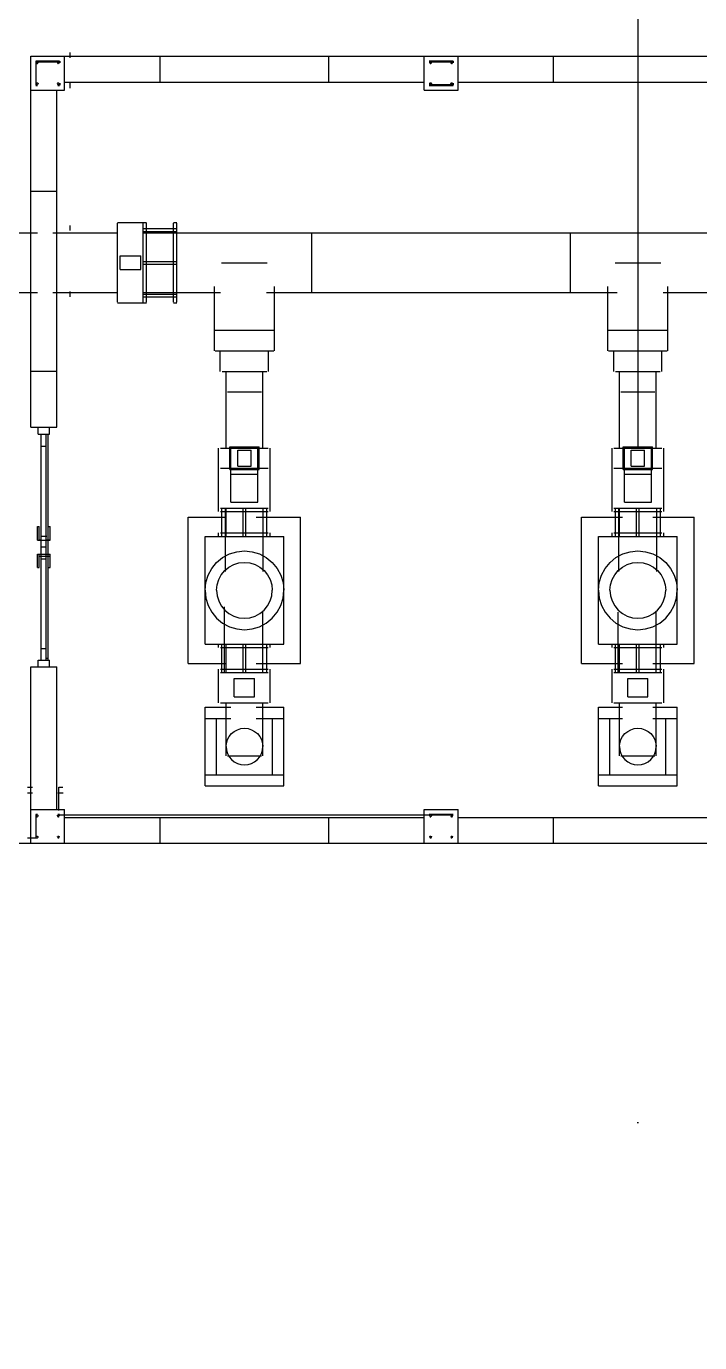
# Model space of a CAD drawing. Extents: x 10000 to 886466, y 10000 to 584000.
# Drawn here: x 496119 to 502109, y 142633 to 154341 of the extents above; entities that cross this region are included whole.
import ezdxf

# ---------------------------------------------------------------- set-up
doc = ezdxf.new("R2010")
doc.units = 0
doc.linetypes.add('DASHDOT', pattern=[30000, 18000, -6000, 0, -6000])
for name, color, linetype in [('A-CUT', 1, 'CONTINUOUS'), ('A-SECT', 1, 'DASHDOT'), ('A-VIS', 7, 'CONTINUOUS')]:
    doc.layers.add(name, color=color, linetype=linetype)

msp = doc.modelspace()

# ---------------------------------------------------------------- linework, layer by layer
at = {"layer": 'A-CUT'}
for p, q in [((496159.25, 150775), (496159.25, 154075)), ((496159.25, 154075), (505529.25, 154075)), ((496207.25, 154019), (496207.404, 154017.439)), ((496207.404, 154020.561), (496207.859, 154022.061)), ((496207.404, 154017.439), (496207.859, 154015.939)), ((496207.859, 154022.061), (496208.598, 154023.445)), ((496207.859, 154015.939), (496208.598, 154014.555)), ((496208.598, 154023.445), (496209.593, 154024.657)), ((496208.598, 154014.555), (496209.593, 154013.343)), ((496209.593, 154024.657), (496210.805, 154025.652)), ((496209.593, 154013.343), (496210.805, 154012.348)), ((496210.805, 154025.652), (496212.189, 154026.391)), ((496210.805, 154012.348), (496212.189, 154011.609)), ((496212.189, 154026.391), (496213.689, 154026.846)), ((496212.189, 154011.609), (496213.689, 154011.154)), ((496213.689, 154026.846), (496215.25, 154027)), ((496213.689, 154011.154), (496215.25, 154011)), ((496215.25, 154027), (496216.811, 154026.846)), ((496215.25, 154011), (496216.811, 154011.154)), ((496216.811, 154026.846), (496218.311, 154026.391)), ((496218.311, 154011.609), (496219.695, 154012.348)), ((496219.695, 154012.348), (496220.907, 154013.343)), ((496220.907, 154024.657), (496221.902, 154023.445)), ((496220.907, 154013.343), (496221.902, 154014.555)), ((496221.902, 154023.445), (496222.641, 154022.061)), ((496221.902, 154014.555), (496222.641, 154015.939)), ((496222.641, 154022.061), (496223.096, 154020.561)), ((496222.641, 154015.939), (496223.096, 154017.439)), ((496223.096, 154020.561), (496223.25, 154019)), ((496223.096, 154017.439), (496223.25, 154019)), ((496395.25, 154019), (496395.404, 154020.561)), ((496395.25, 154019), (496395.404, 154017.439)), ((496395.404, 154020.561), (496395.859, 154022.061)), ((496395.404, 154017.439), (496395.859, 154015.939)), ((496395.859, 154022.061), (496396.598, 154023.445)), ((496395.859, 154015.939), (496396.598, 154014.555)), ((496396.598, 154023.445), (496397.593, 154024.657)), ((496397.593, 154024.657), (496398.805, 154025.652)), ((496397.593, 154013.343), (496398.805, 154012.348)), ((496398.805, 154012.348), (496400.189, 154011.609)), ((496400.189, 154026.391), (496401.689, 154026.846)), ((496400.189, 154011.609), (496401.689, 154011.154)), ((496401.689, 154026.846), (496403.25, 154027)), ((496403.25, 154027), (496404.811, 154026.846)), ((496404.811, 154026.846), (496406.311, 154026.391)), ((496406.311, 154026.391), (496407.695, 154025.652)), ((496406.311, 154011.609), (496407.695, 154012.348)), ((496407.695, 154025.652), (496408.907, 154024.657)), ((496408.907, 154024.657), (496409.902, 154023.445)), ((496408.907, 154013.343), (496409.902, 154014.555)), ((496409.902, 154023.445), (496410.641, 154022.061)), ((496409.902, 154014.555), (496410.641, 154015.939)), ((496411.096, 154020.561), (496411.25, 154019)), ((496459.25, 153775), (496459.25, 154075)), ((497309.25, 153845), (497309.25, 154075)), ((498809.25, 153845), (498809.25, 154075)), ((499659.25, 153775), (499659.25, 154075)), ((499707.25, 154019), (499707.404, 154020.561)), ((499707.404, 154020.561), (499707.859, 154022.061)), ((499707.404, 154017.439), (499707.859, 154015.939)), ((499707.859, 154015.939), (499708.598, 154014.555)), ((499708.598, 154014.555), (499709.593, 154013.343)), ((499709.593, 154024.657), (499710.805, 154025.652)), ((499709.593, 154013.343), (499710.805, 154012.348)), ((499710.805, 154025.652), (499712.189, 154026.391)), ((499710.805, 154012.348), (499712.189, 154011.609)), ((499712.189, 154026.391), (499713.689, 154026.846)), ((499712.189, 154011.609), (499713.689, 154011.154)), ((499713.689, 154011.154), (499715.25, 154011)), ((499715.25, 154011), (499716.811, 154011.154)), ((499716.811, 154011.154), (499718.311, 154011.609)), ((499718.311, 154026.391), (499719.695, 154025.652)), ((499718.311, 154011.609), (499719.695, 154012.348)), ((499719.695, 154025.652), (499720.907, 154024.657)), ((499719.695, 154012.348), (499720.907, 154013.343)), ((499720.907, 154024.657), (499721.902, 154023.445)), ((499720.907, 154013.343), (499721.902, 154014.555)), ((499721.902, 154023.445), (499722.641, 154022.061)), ((499721.902, 154014.555), (499722.641, 154015.939)), ((499722.641, 154015.939), (499723.096, 154017.439)), ((499723.096, 154020.561), (499723.25, 154019)), ((499723.096, 154017.439), (499723.25, 154019)), ((499895.25, 154019), (499895.404, 154020.561)), ((499895.404, 154020.561), (499895.859, 154022.061)), ((499895.404, 154017.439), (499895.859, 154015.939)), ((499895.859, 154022.061), (499896.598, 154023.445)), ((499895.859, 154015.939), (499896.598, 154014.555)), ((499896.598, 154023.445), (499897.593, 154024.657)), ((499896.598, 154014.555), (499897.593, 154013.343)), ((499897.593, 154024.657), (499898.805, 154025.652)), ((499897.593, 154013.343), (499898.805, 154012.348)), ((499898.805, 154025.652), (499900.189, 154026.391)), ((499900.189, 154026.391), (499901.689, 154026.846)), ((499900.189, 154011.609), (499901.689, 154011.154)), ((499901.689, 154026.846), (499903.25, 154027)), ((499901.689, 154011.154), (499903.25, 154011)), ((499903.25, 154027), (499904.811, 154026.846)), ((499903.25, 154011), (499904.811, 154011.154)), ((499904.811, 154011.154), (499906.311, 154011.609)), ((499906.311, 154026.391), (499907.695, 154025.652)), ((499906.311, 154011.609), (499907.695, 154012.348)), ((499907.695, 154012.348), (499908.907, 154013.343)), ((499908.907, 154024.657), (499909.902, 154023.445)), ((499908.907, 154013.343), (499909.902, 154014.555)), ((499909.902, 154023.445), (499910.641, 154022.061)), ((499909.902, 154014.555), (499910.641, 154015.939)), ((499910.641, 154022.061), (499911.096, 154020.561)), ((499910.641, 154015.939), (499911.096, 154017.439)), ((499911.096, 154020.561), (499911.25, 154019)), ((499911.096, 154017.439), (499911.25, 154019)), ((499959.25, 153775), (499959.25, 154075)), ((500809.25, 153845), (500809.25, 154075)), ((496159.25, 153775), (496459.25, 153775)), ((496207.25, 153831), (496207.404, 153832.561)), ((496207.404, 153832.561), (496207.859, 153834.061)), ((496207.404, 153829.439), (496207.859, 153827.939)), ((496207.859, 153834.061), (496208.598, 153835.445)), ((496207.859, 153827.939), (496208.598, 153826.555)), ((496208.598, 153835.445), (496209.593, 153836.657)), ((496209.593, 153836.657), (496210.805, 153837.652)), ((496209.593, 153825.343), (496210.805, 153824.348)), ((496210.805, 153837.652), (496212.189, 153838.391)), ((496210.805, 153824.348), (496212.189, 153823.609)), ((496212.189, 153838.391), (496213.689, 153838.846)), ((496212.189, 153823.609), (496213.689, 153823.154)), ((496213.689, 153838.846), (496215.25, 153839)), ((496213.689, 153823.154), (496215.25, 153823)), ((496215.25, 153839), (496216.811, 153838.846)), ((496215.25, 153823), (496216.811, 153823.154)), ((496216.811, 153838.846), (496218.311, 153838.391)), ((496216.811, 153823.154), (496218.311, 153823.609)), ((496218.311, 153823.609), (496219.695, 153824.348)), ((496219.695, 153837.652), (496220.907, 153836.657)), ((496220.907, 153836.657), (496221.902, 153835.445)), ((496220.907, 153825.343), (496221.902, 153826.555)), ((496221.902, 153835.445), (496222.641, 153834.061)), ((496221.902, 153826.555), (496222.641, 153827.939)), ((496222.641, 153834.061), (496223.096, 153832.561)), ((496222.641, 153827.939), (496223.096, 153829.439)), ((496223.096, 153832.561), (496223.25, 153831)), ((496223.096, 153829.439), (496223.25, 153831)), ((496389.25, 150775), (496389.25, 153775)), ((496395.25, 153831), (496395.404, 153832.561)), ((496395.25, 153831), (496395.404, 153829.439)), ((496395.404, 153832.561), (496395.859, 153834.061)), ((496395.404, 153829.439), (496395.859, 153827.939)), ((496395.859, 153827.939), (496396.598, 153826.555)), ((496396.598, 153826.555), (496397.593, 153825.343)), ((496397.593, 153836.657), (496398.805, 153837.652)), ((496397.593, 153825.343), (496398.805, 153824.348)), ((496400.189, 153838.391), (496401.689, 153838.846)), ((496400.189, 153823.609), (496401.689, 153823.154)), ((496401.689, 153838.846), (496403.25, 153839)), ((496403.25, 153839), (496404.811, 153838.846)), ((496404.811, 153838.846), (496406.311, 153838.391)), ((496404.811, 153823.154), (496406.311, 153823.609)), ((496406.311, 153838.391), (496407.695, 153837.652)), ((496406.311, 153823.609), (496407.695, 153824.348)), ((496408.907, 153836.657), (496409.902, 153835.445)), ((496408.907, 153825.343), (496409.902, 153826.555)), ((496409.902, 153835.445), (496410.641, 153834.061)), ((496409.902, 153826.555), (496410.641, 153827.939)), ((496411.096, 153829.439), (496411.25, 153831)), ((496459.25, 153845), (499659.25, 153845)), ((499659.25, 153775), (499959.25, 153775)), ((499707.25, 153831), (499707.404, 153829.439)), ((499707.404, 153832.561), (499707.859, 153834.061)), ((499707.404, 153829.439), (499707.859, 153827.939)), ((499707.859, 153834.061), (499708.598, 153835.445)), ((499708.598, 153835.445), (499709.593, 153836.657)), ((499709.593, 153836.657), (499710.805, 153837.652)), ((499709.593, 153825.343), (499710.805, 153824.348)), ((499710.805, 153837.652), (499712.189, 153838.391)), ((499710.805, 153824.348), (499712.189, 153823.609)), ((499712.189, 153838.391), (499713.689, 153838.846)), ((499712.189, 153823.609), (499713.689, 153823.154)), ((499713.689, 153823.154), (499715.25, 153823)), ((499715.25, 153823), (499716.811, 153823.154)), ((499718.311, 153838.391), (499719.695, 153837.652)), ((499718.311, 153823.609), (499719.695, 153824.348)), ((499719.695, 153837.652), (499720.907, 153836.657)), ((499719.695, 153824.348), (499720.907, 153825.343)), ((499720.907, 153836.657), (499721.902, 153835.445)), ((499720.907, 153825.343), (499721.902, 153826.555)), ((499721.902, 153835.445), (499722.641, 153834.061)), ((499721.902, 153826.555), (499722.641, 153827.939)), ((499722.641, 153827.939), (499723.096, 153829.439)), ((499723.096, 153832.561), (499723.25, 153831)), ((499723.096, 153829.439), (499723.25, 153831)), ((499895.25, 153831), (499895.404, 153829.439)), ((499895.404, 153832.561), (499895.859, 153834.061)), ((499895.404, 153829.439), (499895.859, 153827.939)), ((499895.859, 153834.061), (499896.598, 153835.445)), ((499897.593, 153836.657), (499898.805, 153837.652)), ((499897.593, 153825.343), (499898.805, 153824.348)), ((499898.805, 153837.652), (499900.189, 153838.391)), ((499900.189, 153838.391), (499901.689, 153838.846)), ((499900.189, 153823.609), (499901.689, 153823.154)), ((499901.689, 153838.846), (499903.25, 153839)), ((499901.689, 153823.154), (499903.25, 153823)), ((499903.25, 153823), (499904.811, 153823.154)), ((499906.311, 153838.391), (499907.695, 153837.652)), ((499906.311, 153823.609), (499907.695, 153824.348)), ((499907.695, 153837.652), (499908.907, 153836.657)), ((499908.907, 153836.657), (499909.902, 153835.445)), ((499908.907, 153825.343), (499909.902, 153826.555)), ((499909.902, 153835.445), (499910.641, 153834.061)), ((499909.902, 153826.555), (499910.641, 153827.939)), ((499910.641, 153834.061), (499911.096, 153832.561)), ((499910.641, 153827.939), (499911.096, 153829.439)), ((499911.096, 153832.561), (499911.25, 153831)), ((499911.096, 153829.439), (499911.25, 153831)), ((499959.25, 153845), (503159.25, 153845)), ((496159.25, 152875), (496389.25, 152875)), ((496953.15, 152299), (497136.35, 152299)), ((496953.15, 152179), (496953.15, 152299)), ((497136.35, 152179), (497136.35, 152299)), ((496953.15, 152179), (497136.35, 152179)), ((496159.25, 151275), (496389.25, 151275)), ((496159.25, 150775), (496389.25, 150775)), ((496224.25, 150715), (496224.25, 150775)), ((496224.25, 150715), (496324.25, 150715)), ((496251.75, 148710), (496251.75, 150710)), ((496296.75, 148705), (496296.75, 150715)), ((496324.25, 150715), (496324.25, 150775)), ((496249.75, 150607), (496298.75, 150607)), ((497929.25, 150400), (497929.25, 150600)), ((497929.25, 150600), (498189.25, 150600)), ((498189.25, 150400), (498189.25, 150600)), ((501429.25, 150600), (501689.25, 150600)), ((501429.25, 150400), (501429.25, 150600)), ((501689.25, 150400), (501689.25, 150600)), ((497929.25, 150400), (498189.25, 150400)), ((501429.25, 150400), (501689.25, 150400)), ((496218.75, 149772), (496218.75, 149892)), ((496218.75, 149892), (496232.75, 149892)), ((496315.75, 149892), (496329.75, 149892)), ((496329.75, 149772), (496329.75, 149892)), ((496218.75, 149772), (496329.75, 149772)), ((496225.75, 149774), (496245.75, 149774)), ((496245.75, 149808), (496302.75, 149808)), ((496302.75, 149774), (496322.75, 149774)), ((496218.75, 149528), (496218.75, 149648)), ((496218.75, 149648), (496329.75, 149648)), ((496251.75, 149712), (496296.75, 149712)), ((496284.25, 149705), (496284.25, 149715)), ((496329.75, 149528), (496329.75, 149648)), ((496218.75, 149528), (496232.75, 149528)), ((496225.75, 149630), (496322.75, 149630)), ((496249.75, 149605), (496298.75, 149605)), ((496315.75, 149528), (496329.75, 149528)), ((497883.888, 149500.362), (497921.469, 149531.204)), ((497921.469, 149531.204), (497964.345, 149554.122)), ((497964.345, 149554.122), (498010.868, 149568.235)), ((498010.868, 149568.235), (498059.25, 149573)), ((498059.25, 149573), (498107.632, 149568.235)), ((498107.632, 149568.235), (498154.155, 149554.122)), ((498154.155, 149554.122), (498197.031, 149531.204)), ((498197.031, 149531.204), (498234.612, 149500.362)), ((501383.888, 149500.362), (501421.469, 149531.204)), ((501421.469, 149531.204), (501464.345, 149554.122)), ((501464.345, 149554.122), (501510.868, 149568.235)), ((501510.868, 149568.235), (501559.25, 149573)), ((501559.25, 149573), (501607.632, 149568.235)), ((501607.632, 149568.235), (501654.155, 149554.122)), ((501654.155, 149554.122), (501697.031, 149531.204)), ((501697.031, 149531.204), (501734.612, 149500.362)), ((497816.015, 149373.382), (497830.128, 149419.905)), ((497830.128, 149419.905), (497853.046, 149462.781)), ((497853.046, 149462.781), (497883.888, 149500.362)), ((498234.612, 149500.362), (498265.454, 149462.781)), ((498265.454, 149462.781), (498288.372, 149419.905)), ((498288.372, 149419.905), (498302.485, 149373.382)), ((501316.015, 149373.382), (501330.128, 149419.905)), ((501330.128, 149419.905), (501353.046, 149462.781)), ((501353.046, 149462.781), (501383.888, 149500.362)), ((501734.612, 149500.362), (501765.454, 149462.781)), ((501765.454, 149462.781), (501788.372, 149419.905)), ((501788.372, 149419.905), (501802.485, 149373.382)), ((497811.25, 149325), (497816.015, 149373.382)), ((497811.25, 149325), (497816.015, 149276.618)), ((498302.485, 149373.382), (498307.25, 149325)), ((498302.485, 149276.618), (498307.25, 149325)), ((501311.25, 149325), (501316.015, 149373.382)), ((501311.25, 149325), (501316.015, 149276.618)), ((501802.485, 149373.382), (501807.25, 149325)), ((501802.485, 149276.618), (501807.25, 149325)), ((497816.015, 149276.618), (497830.128, 149230.095)), ((497830.128, 149230.095), (497853.046, 149187.219)), ((497853.046, 149187.219), (497883.888, 149149.638)), ((498234.612, 149149.638), (498265.454, 149187.219)), ((498265.454, 149187.219), (498288.372, 149230.095)), ((498288.372, 149230.095), (498302.485, 149276.618)), ((501316.015, 149276.618), (501330.128, 149230.095)), ((501330.128, 149230.095), (501353.046, 149187.219)), ((501353.046, 149187.219), (501383.888, 149149.638)), ((501734.612, 149149.638), (501765.454, 149187.219)), ((501765.454, 149187.219), (501788.372, 149230.095)), ((501788.372, 149230.095), (501802.485, 149276.618)), ((497883.888, 149149.638), (497921.469, 149118.796)), ((497921.469, 149118.796), (497964.345, 149095.878)), ((497964.345, 149095.878), (498010.868, 149081.765)), ((498010.868, 149081.765), (498059.25, 149077)), ((498059.25, 149077), (498107.632, 149081.765)), ((498107.632, 149081.765), (498154.155, 149095.878)), ((498154.155, 149095.878), (498197.031, 149118.796)), ((498197.031, 149118.796), (498234.612, 149149.638)), ((501383.888, 149149.638), (501421.469, 149118.796)), ((501421.469, 149118.796), (501464.345, 149095.878)), ((501464.345, 149095.878), (501510.868, 149081.765)), ((501510.868, 149081.765), (501559.25, 149077)), ((501559.25, 149077), (501607.632, 149081.765)), ((501607.632, 149081.765), (501654.155, 149095.878)), ((501654.155, 149095.878), (501697.031, 149118.796)), ((501697.031, 149118.796), (501734.612, 149149.638)), ((496224.25, 148645), (496224.25, 148705)), ((496224.25, 148705), (496324.25, 148705)), ((496249.75, 148807), (496298.75, 148807)), ((496296.75, 148723), (496311.75, 148723)), ((496324.25, 148645), (496324.25, 148705)), ((496159.25, 147075), (496159.25, 148645)), ((496159.25, 148645), (496389.25, 148645)), ((496389.25, 147375), (496389.25, 148645)), ((497969.25, 148379), (497969.25, 148541)), ((497969.25, 148541), (498149.25, 148541)), ((498149.25, 148379), (498149.25, 148541)), ((501469.25, 148541), (501649.25, 148541)), ((501469.25, 148379), (501469.25, 148541)), ((501649.25, 148379), (501649.25, 148541)), ((497969.25, 148379), (498149.25, 148379)), ((501469.25, 148379), (501649.25, 148379)), ((496159.25, 147375), (496459.25, 147375)), ((496207.25, 147319), (496207.404, 147320.561)), ((496207.25, 147319), (496207.404, 147317.439)), ((496207.859, 147322.061), (496208.598, 147323.445)), ((496207.859, 147315.939), (496208.598, 147314.555)), ((496208.598, 147323.445), (496209.593, 147324.657)), ((496209.593, 147324.657), (496210.805, 147325.652)), ((496209.593, 147313.343), (496210.805, 147312.348)), ((496210.805, 147325.652), (496212.189, 147326.391)), ((496210.805, 147312.348), (496212.189, 147311.609)), ((496213.689, 147326.846), (496215.25, 147327)), ((496213.689, 147311.154), (496215.25, 147311)), ((496215.25, 147327), (496216.811, 147326.846)), ((496216.811, 147326.846), (496218.311, 147326.391)), ((496216.811, 147311.154), (496218.311, 147311.609)), ((496218.311, 147326.391), (496219.695, 147325.652)), ((496218.311, 147311.609), (496219.695, 147312.348)), ((496219.695, 147312.348), (496220.907, 147313.343)), ((496220.907, 147324.657), (496221.902, 147323.445)), ((496221.902, 147323.445), (496222.641, 147322.061)), ((496222.641, 147322.061), (496223.096, 147320.561)), ((496222.641, 147315.939), (496223.096, 147317.439)), ((496223.096, 147320.561), (496223.25, 147319)), ((496223.096, 147317.439), (496223.25, 147319)), ((496395.25, 147319), (496395.404, 147320.561)), ((496395.25, 147319), (496395.404, 147317.439)), ((496395.404, 147320.561), (496395.859, 147322.061)), ((496395.404, 147317.439), (496395.859, 147315.939)), ((496395.859, 147322.061), (496396.598, 147323.445)), ((496395.859, 147315.939), (496396.598, 147314.555)), ((496396.598, 147323.445), (496397.593, 147324.657)), ((496396.598, 147314.555), (496397.593, 147313.343)), ((496397.593, 147324.657), (496398.805, 147325.652)), ((496397.593, 147313.343), (496398.805, 147312.348)), ((496398.805, 147325.652), (496400.189, 147326.391)), ((496398.805, 147312.348), (496400.189, 147311.609)), ((496401.689, 147326.846), (496403.25, 147327)), ((496401.689, 147311.154), (496403.25, 147311)), ((496403.25, 147327), (496404.811, 147326.846)), ((496403.25, 147311), (496404.811, 147311.154)), ((496404.811, 147326.846), (496406.311, 147326.391)), ((496404.811, 147311.154), (496406.311, 147311.609)), ((496406.311, 147326.391), (496407.695, 147325.652)), ((496406.311, 147311.609), (496407.695, 147312.348)), ((496407.695, 147325.652), (496408.907, 147324.657)), ((496407.695, 147312.348), (496408.907, 147313.343)), ((496408.907, 147324.657), (496409.902, 147323.445)), ((496408.907, 147313.343), (496409.902, 147314.555)), ((496409.902, 147323.445), (496410.641, 147322.061)), ((496410.641, 147322.061), (496411.096, 147320.561)), ((496410.641, 147315.939), (496411.096, 147317.439)), ((496411.096, 147320.561), (496411.25, 147319)), ((496459.25, 147075), (496459.25, 147375)), ((496459.25, 147305), (499659.25, 147305)), ((497309.25, 147075), (497309.25, 147305)), ((498809.25, 147075), (498809.25, 147305)), ((499659.25, 147375), (499959.25, 147375)), ((499659.25, 147075), (499659.25, 147375)), ((499707.25, 147319), (499707.404, 147320.561)), ((499707.404, 147320.561), (499707.859, 147322.061)), ((499707.404, 147317.439), (499707.859, 147315.939)), ((499707.859, 147322.061), (499708.598, 147323.445)), ((499707.859, 147315.939), (499708.598, 147314.555)), ((499708.598, 147323.445), (499709.593, 147324.657)), ((499708.598, 147314.555), (499709.593, 147313.343)), ((499709.593, 147324.657), (499710.805, 147325.652)), ((499709.593, 147313.343), (499710.805, 147312.348)), ((499710.805, 147325.652), (499712.189, 147326.391)), ((499710.805, 147312.348), (499712.189, 147311.609)), ((499712.189, 147326.391), (499713.689, 147326.846)), ((499712.189, 147311.609), (499713.689, 147311.154)), ((499713.689, 147326.846), (499715.25, 147327)), ((499713.689, 147311.154), (499715.25, 147311)), ((499715.25, 147327), (499716.811, 147326.846)), ((499715.25, 147311), (499716.811, 147311.154)), ((499716.811, 147326.846), (499718.311, 147326.391)), ((499716.811, 147311.154), (499718.311, 147311.609)), ((499720.907, 147324.657), (499721.902, 147323.445)), ((499720.907, 147313.343), (499721.902, 147314.555)), ((499721.902, 147314.555), (499722.641, 147315.939)), ((499722.641, 147322.061), (499723.096, 147320.561)), ((499722.641, 147315.939), (499723.096, 147317.439)), ((499723.096, 147320.561), (499723.25, 147319)), ((499723.096, 147317.439), (499723.25, 147319)), ((499895.25, 147319), (499895.404, 147320.561)), ((499895.859, 147322.061), (499896.598, 147323.445)), ((499895.859, 147315.939), (499896.598, 147314.555)), ((499896.598, 147314.555), (499897.593, 147313.343)), ((499897.593, 147324.657), (499898.805, 147325.652)), ((499897.593, 147313.343), (499898.805, 147312.348)), ((499898.805, 147325.652), (499900.189, 147326.391)), ((499898.805, 147312.348), (499900.189, 147311.609)), ((499900.189, 147326.391), (499901.689, 147326.846)), ((499900.189, 147311.609), (499901.689, 147311.154)), ((499901.689, 147326.846), (499903.25, 147327)), ((499901.689, 147311.154), (499903.25, 147311)), ((499903.25, 147311), (499904.811, 147311.154)), ((499904.811, 147326.846), (499906.311, 147326.391)), ((499904.811, 147311.154), (499906.311, 147311.609)), ((499906.311, 147326.391), (499907.695, 147325.652)), ((499906.311, 147311.609), (499907.695, 147312.348)), ((499907.695, 147325.652), (499908.907, 147324.657)), ((499907.695, 147312.348), (499908.907, 147313.343)), ((499908.907, 147313.343), (499909.902, 147314.555)), ((499909.902, 147314.555), (499910.641, 147315.939)), ((499910.641, 147322.061), (499911.096, 147320.561)), ((499910.641, 147315.939), (499911.096, 147317.439)), ((499911.096, 147320.561), (499911.25, 147319)), ((499911.096, 147317.439), (499911.25, 147319)), ((499959.25, 147075), (499959.25, 147375)), ((499959.25, 147305), (503159.25, 147305)), ((500809.25, 147075), (500809.25, 147305)), ((496159.25, 147075), (513959.25, 147075)), ((496207.859, 147127.939), (496208.598, 147126.555)), ((496208.598, 147135.445), (496209.593, 147136.657)), ((496208.598, 147126.555), (496209.593, 147125.343)), ((496209.593, 147136.657), (496210.805, 147137.652)), ((496209.593, 147125.343), (496210.805, 147124.348)), ((496210.805, 147137.652), (496212.189, 147138.391)), ((496210.805, 147124.348), (496212.189, 147123.609)), ((496212.189, 147138.391), (496213.689, 147138.846)), ((496212.189, 147123.609), (496213.689, 147123.154)), ((496213.689, 147138.846), (496215.25, 147139)), ((496213.689, 147123.154), (496215.25, 147123)), ((496216.811, 147138.846), (496218.311, 147138.391)), ((496216.811, 147123.154), (496218.311, 147123.609)), ((496218.311, 147123.609), (496219.695, 147124.348)), ((496219.695, 147137.652), (496220.907, 147136.657)), ((496219.695, 147124.348), (496220.907, 147125.343)), ((496220.907, 147136.657), (496221.902, 147135.445)), ((496220.907, 147125.343), (496221.902, 147126.555)), ((496221.902, 147126.555), (496222.641, 147127.939)), ((496222.641, 147134.061), (496223.096, 147132.561)), ((496222.641, 147127.939), (496223.096, 147129.439)), ((496223.096, 147132.561), (496223.25, 147131)), ((496223.096, 147129.439), (496223.25, 147131)), ((496395.25, 147131), (496395.404, 147132.561)), ((496395.25, 147131), (496395.404, 147129.439)), ((496395.404, 147132.561), (496395.859, 147134.061)), ((496395.404, 147129.439), (496395.859, 147127.939)), ((496395.859, 147134.061), (496396.598, 147135.445)), ((496395.859, 147127.939), (496396.598, 147126.555)), ((496396.598, 147135.445), (496397.593, 147136.657)), ((496398.805, 147137.652), (496400.189, 147138.391)), ((496398.805, 147124.348), (496400.189, 147123.609)), ((496400.189, 147138.391), (496401.689, 147138.846)), ((496400.189, 147123.609), (496401.689, 147123.154)), ((496401.689, 147138.846), (496403.25, 147139)), ((496401.689, 147123.154), (496403.25, 147123)), ((496403.25, 147139), (496404.811, 147138.846)), ((496403.25, 147123), (496404.811, 147123.154)), ((496404.811, 147138.846), (496406.311, 147138.391)), ((496404.811, 147123.154), (496406.311, 147123.609)), ((496406.311, 147138.391), (496407.695, 147137.652)), ((496406.311, 147123.609), (496407.695, 147124.348)), ((496407.695, 147137.652), (496408.907, 147136.657)), ((496407.695, 147124.348), (496408.907, 147125.343)), ((496408.907, 147136.657), (496409.902, 147135.445)), ((496408.907, 147125.343), (496409.902, 147126.555)), ((496410.641, 147134.061), (496411.096, 147132.561)), ((496410.641, 147127.939), (496411.096, 147129.439)), ((496411.096, 147129.439), (496411.25, 147131)), ((499707.25, 147131), (499707.404, 147132.561)), ((499707.25, 147131), (499707.404, 147129.439)), ((499707.404, 147132.561), (499707.859, 147134.061)), ((499707.404, 147129.439), (499707.859, 147127.939)), ((499707.859, 147134.061), (499708.598, 147135.445)), ((499707.859, 147127.939), (499708.598, 147126.555)), ((499708.598, 147126.555), (499709.593, 147125.343)), ((499709.593, 147136.657), (499710.805, 147137.652)), ((499709.593, 147125.343), (499710.805, 147124.348)), ((499710.805, 147137.652), (499712.189, 147138.391)), ((499710.805, 147124.348), (499712.189, 147123.609)), ((499712.189, 147138.391), (499713.689, 147138.846)), ((499712.189, 147123.609), (499713.689, 147123.154)), ((499713.689, 147138.846), (499715.25, 147139)), ((499713.689, 147123.154), (499715.25, 147123)), ((499715.25, 147139), (499716.811, 147138.846)), ((499715.25, 147123), (499716.811, 147123.154)), ((499718.311, 147123.609), (499719.695, 147124.348)), ((499719.695, 147137.652), (499720.907, 147136.657)), ((499719.695, 147124.348), (499720.907, 147125.343)), ((499720.907, 147136.657), (499721.902, 147135.445)), ((499720.907, 147125.343), (499721.902, 147126.555)), ((499721.902, 147135.445), (499722.641, 147134.061)), ((499721.902, 147126.555), (499722.641, 147127.939)), ((499722.641, 147134.061), (499723.096, 147132.561)), ((499722.641, 147127.939), (499723.096, 147129.439)), ((499723.096, 147132.561), (499723.25, 147131)), ((499723.096, 147129.439), (499723.25, 147131)), ((499895.25, 147131), (499895.404, 147132.561)), ((499895.25, 147131), (499895.404, 147129.439)), ((499895.859, 147134.061), (499896.598, 147135.445)), ((499895.859, 147127.939), (499896.598, 147126.555)), ((499896.598, 147135.445), (499897.593, 147136.657)), ((499896.598, 147126.555), (499897.593, 147125.343)), ((499898.805, 147137.652), (499900.189, 147138.391)), ((499898.805, 147124.348), (499900.189, 147123.609)), ((499900.189, 147138.391), (499901.689, 147138.846)), ((499900.189, 147123.609), (499901.689, 147123.154)), ((499901.689, 147138.846), (499903.25, 147139)), ((499901.689, 147123.154), (499903.25, 147123)), ((499903.25, 147123), (499904.811, 147123.154)), ((499906.311, 147138.391), (499907.695, 147137.652)), ((499906.311, 147123.609), (499907.695, 147124.348)), ((499907.695, 147137.652), (499908.907, 147136.657)), ((499907.695, 147124.348), (499908.907, 147125.343)), ((499908.907, 147136.657), (499909.902, 147135.445)), ((499908.907, 147125.343), (499909.902, 147126.555)), ((499909.902, 147135.445), (499910.641, 147134.061)), ((499910.641, 147134.061), (499911.096, 147132.561)), ((499910.641, 147127.939), (499911.096, 147129.439))]:
    msp.add_line(p, q, dxfattribs=at)
at = {"layer": 'A-SECT'}
msp.add_line((501559.25, 228591.902), (501559.25, 136558.098), dxfattribs=at)
at = {"layer": 'A-VIS'}
for p, q in [((496509.25, 154062.532), (496509.25, 154107.95)), ((496159.25, 152479.34), (496159.25, 154075)), ((496159.25, 154075), (505529.25, 154075)), ((496203.25, 154035), (496415.25, 154035)), ((496203.25, 154027), (496415.25, 154027)), ((496207.25, 153819), (496207.25, 154031)), ((496419.25, 154017.253), (496419.25, 154031)), ((496459.25, 154017.243), (496459.25, 154075)), ((497309.25, 154017.35), (497309.25, 154075)), ((498809.25, 154017.35), (498809.25, 154075)), ((499659.25, 154017.243), (499659.25, 154075)), ((499703.25, 154035), (499915.25, 154035)), ((499703.25, 154027), (499915.25, 154027)), ((499707.25, 154017.253), (499707.25, 154031)), ((499919.25, 154017.253), (499919.25, 154031)), ((499959.25, 154017.243), (499959.25, 154075)), ((500809.25, 154017.35), (500809.25, 154075)), ((496459.25, 153775), (496459.25, 153881.686)), ((497309.25, 153845), (497309.25, 153881.686)), ((498809.25, 153845), (498809.25, 153881.686)), ((500809.25, 153845), (500809.25, 153881.686)), ((496159.25, 153775), (496219.016, 153775)), ((496203.25, 153823), (496218.984, 153823)), ((496203.25, 153815), (496218.984, 153815)), ((496354.618, 153775), (496459.25, 153775)), ((496389.25, 152524.479), (496389.25, 153775)), ((496399.847, 153823), (496415.25, 153823)), ((496399.847, 153815), (496415.25, 153815)), ((496419.25, 153819), (496419.25, 153836.391)), ((496459.25, 153845), (499656.978, 153845)), ((496509.25, 153791.081), (496509.25, 153836.499)), ((499659.25, 153775), (499659.25, 153836.44)), ((499659.25, 153775), (499959.25, 153775)), ((499703.25, 153823), (499915.25, 153823)), ((499703.25, 153815), (499915.25, 153815)), ((499707.25, 153819), (499707.25, 153836.391)), ((499919.25, 153819), (499919.25, 153836.391)), ((499959.25, 153775), (499959.25, 153836.44)), ((499973.755, 153845), (503140.551, 153845)), ((496159.25, 152875), (496218.996, 152875)), ((496354.66, 152875), (496389.25, 152875)), ((496509.25, 152524.662), (496509.25, 152569.728)), ((496930.25, 152596.5), (497189.25, 152596.5)), ((496930.25, 151888.369), (496930.25, 152589.631)), ((497159.25, 151888.369), (497159.25, 152589.631)), ((497189.25, 151888.369), (497189.25, 152589.631)), ((497429.25, 152596.5), (497459.25, 152596.5)), ((497429.25, 151888.369), (497429.25, 152589.631)), ((497459.25, 151888.369), (497459.25, 152589.631)), ((495430.25, 152505), (496219.025, 152505)), ((496354.825, 152505), (496930.25, 152505)), ((497159.25, 152542), (497459.25, 152542)), ((497159.25, 152518), (497459.25, 152518)), ((497159.25, 152505), (505659.25, 152505)), ((498659.25, 151978.111), (498659.25, 152499.889)), ((500959.25, 151978.111), (500959.25, 152499.889)), ((496953.15, 152299), (497136.35, 152299)), ((496953.15, 152179), (496953.15, 152299)), ((497159.25, 152251), (497459.25, 152251)), ((497159.25, 152227), (497459.25, 152227)), ((497856.235, 152239), (498262.265, 152239)), ((501356.235, 152239), (501762.265, 152239)), ((496953.15, 152179), (497136.35, 152179)), ((495430.25, 151973), (496219.025, 151973)), ((496159.25, 150775), (496159.25, 152026.91)), ((496354.825, 151973), (496930.25, 151973)), ((496389.25, 150775), (496389.25, 151981.771)), ((496509.25, 151936.342), (496509.25, 151981.76)), ((497159.25, 151973), (497847.618, 151973)), ((497793.25, 151455.666), (497793.25, 152026.891)), ((498254.563, 151973), (501376.09, 151973)), ((498325.25, 151455.666), (498325.25, 152026.891)), ((501293.25, 151455.666), (501293.25, 152026.891)), ((501783.382, 151973), (504859.424, 151973)), ((501825.25, 151455.666), (501825.25, 152026.891)), ((496930.25, 151881.5), (497189.25, 151881.5)), ((497159.25, 151960), (497459.25, 151960)), ((497159.25, 151936), (497459.25, 151936)), ((497429.25, 151881.5), (497459.25, 151881.5)), ((497798.361, 151639), (498320.139, 151639)), ((501298.361, 151639), (501820.139, 151639)), ((497798.361, 151455.666), (498320.139, 151455.666)), ((497844.75, 151272.334), (497844.75, 151455.666)), ((498273.75, 151272.334), (498273.75, 151455.666)), ((501298.361, 151455.666), (501820.139, 151455.666)), ((501344.75, 151272.334), (501344.75, 151455.666)), ((501773.75, 151272.334), (501773.75, 151455.666)), ((496159.25, 151275), (496218.996, 151275)), ((496354.66, 151275), (496389.25, 151275)), ((497861.078, 151272.334), (498257.422, 151272.334)), ((497896.25, 150589), (497896.25, 151272.334)), ((498222.25, 150589), (498222.25, 151272.334)), ((501361.078, 151272.334), (501757.422, 151272.334)), ((501396.25, 150589), (501396.25, 151272.334)), ((501722.25, 150589), (501722.25, 151272.334)), ((497908.658, 151089), (498209.842, 151089)), ((501408.658, 151089), (501709.842, 151089)), ((496159.25, 150775), (496218.996, 150775)), ((496224.25, 150715), (496224.25, 150760.117)), ((496224.25, 150715), (496324.25, 150715)), ((496251.75, 148710), (496251.75, 150710)), ((496309.439, 150775), (496389.25, 150775)), ((496311.75, 148705), (496311.75, 150715)), ((496324.25, 150715), (496324.25, 150775)), ((497829.25, 150025), (497829.25, 150589)), ((497846.758, 150589), (498271.742, 150589)), ((497939.25, 150108.4), (497939.25, 150600)), ((497999.25, 150428.8), (497999.25, 150571.2)), ((497999.25, 150571.2), (498119.25, 150571.2)), ((498119.25, 150428.8), (498119.25, 150571.2)), ((498179.25, 150108.4), (498179.25, 150600)), ((498289.25, 150025), (498289.25, 150589)), ((501329.25, 150025), (501329.25, 150589)), ((501346.758, 150589), (501771.742, 150589)), ((501439.25, 150108.4), (501439.25, 150600)), ((501499.25, 150571.2), (501619.25, 150571.2)), ((501499.25, 150428.8), (501499.25, 150571.2)), ((501619.25, 150428.8), (501619.25, 150571.2)), ((501679.25, 150108.4), (501679.25, 150600)), ((501789.25, 150025), (501789.25, 150589)), ((497846.758, 150411), (498271.742, 150411)), ((497939.25, 150357.6), (498179.25, 150357.6)), ((497999.25, 150428.8), (498119.25, 150428.8)), ((501346.758, 150411), (501771.742, 150411)), ((501439.25, 150357.6), (501679.25, 150357.6)), ((501499.25, 150428.8), (501619.25, 150428.8)), ((497939.25, 150108.4), (498179.25, 150108.4)), ((501439.25, 150108.4), (501679.25, 150108.4)), ((497846.758, 150055), (498271.742, 150055)), ((497846.758, 150025), (498271.742, 150025)), ((497859.25, 149805), (497859.25, 150055)), ((497891.25, 149493.58), (497891.25, 150055)), ((497896.25, 149805), (497896.25, 150055)), ((498047.25, 149805), (498047.25, 150055)), ((498071.25, 149805), (498071.25, 150055)), ((498227.25, 149493.58), (498227.25, 150055)), ((498259.25, 149805), (498259.25, 150055)), ((501346.758, 150055), (501771.742, 150055)), ((501346.758, 150025), (501771.742, 150025)), ((501359.25, 149805), (501359.25, 150055)), ((501391.25, 149493.58), (501391.25, 150055)), ((501396.25, 149805), (501396.25, 150055)), ((501547.25, 149805), (501547.25, 150055)), ((501571.25, 149805), (501571.25, 150055)), ((501727.25, 149493.58), (501727.25, 150055)), ((501759.25, 149805), (501759.25, 150055)), ((496218.75, 149892), (496232.75, 149892)), ((496232.75, 149772), (496232.75, 149892)), ((496315.75, 149892), (496329.75, 149892)), ((496329.75, 149772), (496329.75, 149892)), ((497559.25, 148675), (497559.25, 149975)), ((497559.25, 149975), (497892.98, 149975)), ((498164.379, 149975), (498559.25, 149975)), ((498559.25, 148675), (498559.25, 149975)), ((501059.25, 149975), (501421.512, 149975)), ((501059.25, 148675), (501059.25, 149975)), ((501692.912, 149975), (502059.25, 149975)), ((502059.25, 148675), (502059.25, 149975)), ((496218.75, 149772), (496232.75, 149772)), ((496225.75, 149774), (496245.75, 149774)), ((496302.75, 149774), (496322.75, 149774)), ((496315.75, 149772), (496329.75, 149772)), ((497709.25, 148845), (497709.25, 149805)), ((497709.25, 149805), (498409.25, 149805)), ((497829.25, 149805), (497829.25, 149835)), ((497846.758, 149835), (498271.742, 149835)), ((498289.25, 149805), (498289.25, 149835)), ((498409.25, 148845), (498409.25, 149805)), ((501209.25, 148845), (501209.25, 149805)), ((501209.25, 149805), (501909.25, 149805)), ((501329.25, 149805), (501329.25, 149835)), ((501346.758, 149835), (501771.742, 149835)), ((501789.25, 149805), (501789.25, 149835)), ((501909.25, 148845), (501909.25, 149805)), ((496218.75, 149648), (496245.75, 149648)), ((496232.75, 149528), (496232.75, 149648)), ((496251.75, 149712), (496296.75, 149712)), ((496302.75, 149646), (496329.75, 149646)), ((496329.75, 149528), (496329.75, 149648)), ((497864.8, 149616.014), (497925.311, 149648.358)), ((497925.311, 149648.358), (497990.968, 149668.275)), ((497990.968, 149668.275), (498059.25, 149675)), ((498059.25, 149675), (498127.532, 149668.275)), ((498127.532, 149668.275), (498193.189, 149648.358)), ((498193.189, 149648.358), (498253.7, 149616.014)), ((501364.8, 149616.014), (501425.311, 149648.358)), ((501425.311, 149648.358), (501490.968, 149668.275)), ((501490.968, 149668.275), (501559.25, 149675)), ((501559.25, 149675), (501627.532, 149668.275)), ((501627.532, 149668.275), (501693.189, 149648.358)), ((501693.189, 149648.358), (501753.7, 149616.014)), ((496218.75, 149528), (496232.75, 149528)), ((496225.75, 149630), (496245.75, 149630)), ((496302.75, 149630), (496322.75, 149630)), ((496315.75, 149528), (496329.75, 149528)), ((497735.892, 149458.939), (497768.236, 149519.45)), ((497768.236, 149519.45), (497811.763, 149572.487)), ((497811.763, 149572.487), (497864.8, 149616.014)), ((497883.888, 149500.362), (497921.469, 149531.204)), ((497921.469, 149531.204), (497964.345, 149554.122)), ((497964.345, 149554.122), (498010.868, 149568.235)), ((498010.868, 149568.235), (498059.25, 149573)), ((498059.25, 149573), (498107.632, 149568.235)), ((498107.632, 149568.235), (498154.155, 149554.122)), ((498154.155, 149554.122), (498197.031, 149531.204)), ((498197.031, 149531.204), (498234.612, 149500.362)), ((498253.7, 149616.014), (498306.737, 149572.487)), ((498306.737, 149572.487), (498350.264, 149519.45)), ((498350.264, 149519.45), (498382.608, 149458.939)), ((501235.892, 149458.939), (501268.236, 149519.45)), ((501268.236, 149519.45), (501311.763, 149572.487)), ((501311.763, 149572.487), (501364.8, 149616.014)), ((501383.888, 149500.362), (501421.469, 149531.204)), ((501421.469, 149531.204), (501464.345, 149554.122)), ((501464.345, 149554.122), (501510.868, 149568.235)), ((501510.868, 149568.235), (501559.25, 149573)), ((501559.25, 149573), (501607.632, 149568.235)), ((501607.632, 149568.235), (501654.155, 149554.122)), ((501654.155, 149554.122), (501697.031, 149531.204)), ((501697.031, 149531.204), (501734.612, 149500.362)), ((501753.7, 149616.014), (501806.737, 149572.487)), ((501806.737, 149572.487), (501850.264, 149519.45)), ((501850.264, 149519.45), (501882.608, 149458.939)), ((497715.975, 149393.282), (497735.892, 149458.939)), ((497816.015, 149373.382), (497830.128, 149419.905)), ((497830.128, 149419.905), (497853.046, 149462.781)), ((497853.046, 149462.781), (497883.888, 149500.362)), ((498234.612, 149500.362), (498265.454, 149462.781)), ((498265.454, 149462.781), (498288.372, 149419.905)), ((498288.372, 149419.905), (498302.485, 149373.382)), ((498382.608, 149458.939), (498402.525, 149393.282)), ((501215.975, 149393.282), (501235.892, 149458.939)), ((501316.015, 149373.382), (501330.128, 149419.905)), ((501330.128, 149419.905), (501353.046, 149462.781)), ((501353.046, 149462.781), (501383.888, 149500.362)), ((501734.612, 149500.362), (501765.454, 149462.781)), ((501765.454, 149462.781), (501788.372, 149419.905)), ((501788.372, 149419.905), (501802.485, 149373.382)), ((501882.608, 149458.939), (501902.525, 149393.282)), ((497709.25, 149325), (497715.975, 149393.282)), ((497709.25, 149325), (497715.975, 149256.718)), ((497811.25, 149325), (497816.015, 149373.382)), ((497811.25, 149325), (497816.015, 149276.618)), ((498302.485, 149373.382), (498307.25, 149325)), ((498302.485, 149276.618), (498307.25, 149325)), ((498402.525, 149393.282), (498409.25, 149325)), ((498402.525, 149256.718), (498409.25, 149325)), ((501209.25, 149325), (501215.975, 149393.282)), ((501209.25, 149325), (501215.975, 149256.718)), ((501311.25, 149325), (501316.015, 149373.382)), ((501311.25, 149325), (501316.015, 149276.618)), ((501802.485, 149373.382), (501807.25, 149325)), ((501802.485, 149276.618), (501807.25, 149325)), ((501902.525, 149393.282), (501909.25, 149325)), ((501902.525, 149256.718), (501909.25, 149325)), ((497715.975, 149256.718), (497735.892, 149191.061)), ((497735.892, 149191.061), (497768.236, 149130.55)), ((497816.015, 149276.618), (497830.128, 149230.095)), ((497830.128, 149230.095), (497853.046, 149187.219)), ((497853.046, 149187.219), (497883.888, 149149.638)), ((497883.25, 148595), (497883.25, 149176.875)), ((498234.612, 149149.638), (498265.454, 149187.219)), ((498265.454, 149187.219), (498288.372, 149230.095)), ((498288.372, 149230.095), (498302.485, 149276.618)), ((498350.264, 149130.55), (498382.608, 149191.061)), ((498382.608, 149191.061), (498402.525, 149256.718)), ((501215.975, 149256.718), (501235.892, 149191.061)), ((501235.892, 149191.061), (501268.236, 149130.55)), ((501316.015, 149276.618), (501330.128, 149230.095)), ((501330.128, 149230.095), (501353.046, 149187.219)), ((501353.046, 149187.219), (501383.888, 149149.638)), ((501734.612, 149149.638), (501765.454, 149187.219)), ((501765.454, 149187.219), (501788.372, 149230.095)), ((501788.372, 149230.095), (501802.485, 149276.618)), ((501850.264, 149130.55), (501882.608, 149191.061)), ((501882.608, 149191.061), (501902.525, 149256.718)), ((497768.236, 149130.55), (497811.763, 149077.513)), ((497811.763, 149077.513), (497864.8, 149033.986)), ((497883.888, 149149.638), (497921.469, 149118.796)), ((497921.469, 149118.796), (497964.345, 149095.878)), ((497964.345, 149095.878), (498010.868, 149081.765)), ((498010.868, 149081.765), (498059.25, 149077)), ((498059.25, 149077), (498107.632, 149081.765)), ((498107.632, 149081.765), (498154.155, 149095.878)), ((498154.155, 149095.878), (498197.031, 149118.796)), ((498197.031, 149118.796), (498234.612, 149149.638)), ((498222.25, 148595), (498222.25, 149131.534)), ((498253.7, 149033.986), (498306.737, 149077.513)), ((498306.737, 149077.513), (498350.264, 149130.55)), ((501268.236, 149130.55), (501311.763, 149077.513)), ((501311.763, 149077.513), (501364.8, 149033.986)), ((501383.25, 148595), (501383.25, 149131.534)), ((501383.888, 149149.638), (501421.469, 149118.796)), ((501421.469, 149118.796), (501464.345, 149095.878)), ((501464.345, 149095.878), (501510.868, 149081.765)), ((501510.868, 149081.765), (501559.25, 149077)), ((501559.25, 149077), (501607.632, 149081.765)), ((501607.632, 149081.765), (501654.155, 149095.878)), ((501654.155, 149095.878), (501697.031, 149118.796)), ((501697.031, 149118.796), (501734.612, 149149.638)), ((501722.25, 148595), (501722.25, 149131.534)), ((501753.7, 149033.986), (501806.737, 149077.513)), ((501806.737, 149077.513), (501850.264, 149130.55)), ((497864.8, 149033.986), (497925.311, 149001.642)), ((497925.311, 149001.642), (497990.968, 148981.725)), ((497990.968, 148981.725), (498059.25, 148975)), ((498059.25, 148975), (498127.532, 148981.725)), ((498127.532, 148981.725), (498193.189, 149001.642)), ((498193.189, 149001.642), (498253.7, 149033.986)), ((501364.8, 149033.986), (501425.311, 149001.642)), ((501425.311, 149001.642), (501490.968, 148981.725)), ((501490.968, 148981.725), (501559.25, 148975)), ((501559.25, 148975), (501627.532, 148981.725)), ((501627.532, 148981.725), (501693.189, 149001.642)), ((501693.189, 149001.642), (501753.7, 149033.986)), ((497709.25, 148845), (498409.25, 148845)), ((497829.25, 148815), (497829.25, 148845)), ((497846.758, 148815), (498271.742, 148815)), ((497859.25, 148595), (497859.25, 148845)), ((497896.25, 148595), (497896.25, 148845)), ((498047.25, 148595), (498047.25, 148845)), ((498071.25, 148595), (498071.25, 148845)), ((498259.25, 148595), (498259.25, 148845)), ((498289.25, 148815), (498289.25, 148845)), ((501209.25, 148845), (501909.25, 148845)), ((501329.25, 148815), (501329.25, 148845)), ((501346.758, 148815), (501771.742, 148815)), ((501359.25, 148595), (501359.25, 148845)), ((501396.25, 148595), (501396.25, 148845)), ((501547.25, 148595), (501547.25, 148845)), ((501571.25, 148595), (501571.25, 148845)), ((501759.25, 148595), (501759.25, 148845)), ((501789.25, 148815), (501789.25, 148845)), ((496224.25, 148645), (496224.25, 148705)), ((496224.25, 148705), (496324.25, 148705)), ((496296.75, 148723), (496311.75, 148723)), ((496324.25, 148645), (496324.25, 148705)), ((496159.25, 147075), (496159.25, 148645)), ((496159.25, 148645), (496389.25, 148645)), ((496389.25, 147375), (496389.25, 148645)), ((497559.25, 148675), (497892.98, 148675)), ((497829.25, 148325), (497829.25, 148625)), ((497846.758, 148625), (498271.742, 148625)), ((497846.758, 148595), (498271.742, 148595)), ((498164.379, 148675), (498559.25, 148675)), ((498289.25, 148325), (498289.25, 148625)), ((501059.25, 148675), (501421.512, 148675)), ((501329.25, 148325), (501329.25, 148625)), ((501346.758, 148625), (501771.742, 148625)), ((501346.758, 148595), (501771.742, 148595)), ((501692.912, 148675), (502059.25, 148675)), ((501789.25, 148325), (501789.25, 148625)), ((497969.25, 148379), (497969.25, 148541)), ((497969.25, 148541), (498149.25, 148541)), ((498149.25, 148379), (498149.25, 148541)), ((501469.25, 148541), (501649.25, 148541)), ((501469.25, 148379), (501469.25, 148541)), ((501649.25, 148379), (501649.25, 148541)), ((497969.25, 148379), (498149.25, 148379)), ((501469.25, 148379), (501649.25, 148379)), ((497709.25, 147585), (497709.25, 148285)), ((497709.25, 148285), (497938.083, 148285)), ((497846.758, 148325), (498271.742, 148325)), ((497896.25, 147853.5), (497896.25, 148325)), ((498164.353, 148285), (498409.25, 148285)), ((498222.25, 147853.5), (498222.25, 148325)), ((498409.25, 147585), (498409.25, 148285)), ((501209.25, 148285), (501421.335, 148285)), ((501209.25, 147585), (501209.25, 148285)), ((501346.758, 148325), (501771.742, 148325)), ((501396.25, 147853.5), (501396.25, 148325)), ((501692.722, 148285), (501909.25, 148285)), ((501722.25, 147853.5), (501722.25, 148325)), ((501909.25, 147585), (501909.25, 148285)), ((497709.25, 148185), (497938.083, 148185)), ((497809.25, 147685), (497809.25, 148185)), ((498164.353, 148185), (498409.25, 148185)), ((498309.25, 147685), (498309.25, 148185)), ((501209.25, 148185), (501421.335, 148185)), ((501309.25, 147685), (501309.25, 148185)), ((501692.722, 148185), (501909.25, 148185)), ((501809.25, 147685), (501809.25, 148185)), ((497899.382, 147966.8), (497908.658, 147997.377)), ((497908.658, 147997.377), (497923.72, 148025.558)), ((497923.72, 148025.558), (497943.992, 148050.258)), ((497943.992, 148050.258), (497968.692, 148070.53)), ((497968.692, 148070.53), (497996.873, 148085.592)), ((497996.873, 148085.592), (498027.45, 148094.868)), ((498027.45, 148094.868), (498059.25, 148098)), ((498059.25, 148098), (498091.05, 148094.868)), ((498091.05, 148094.868), (498121.627, 148085.592)), ((498121.627, 148085.592), (498149.808, 148070.53)), ((498149.808, 148070.53), (498174.508, 148050.258)), ((498174.508, 148050.258), (498194.78, 148025.558)), ((498194.78, 148025.558), (498209.842, 147997.377)), ((498209.842, 147997.377), (498219.118, 147966.8)), ((501399.382, 147966.8), (501408.658, 147997.377)), ((501408.658, 147997.377), (501423.72, 148025.558)), ((501423.72, 148025.558), (501443.992, 148050.258)), ((501443.992, 148050.258), (501468.692, 148070.53)), ((501468.692, 148070.53), (501496.873, 148085.592)), ((501496.873, 148085.592), (501527.45, 148094.868)), ((501527.45, 148094.868), (501559.25, 148098)), ((501559.25, 148098), (501591.05, 148094.868)), ((501591.05, 148094.868), (501621.627, 148085.592)), ((501621.627, 148085.592), (501649.808, 148070.53)), ((501649.808, 148070.53), (501674.508, 148050.258)), ((501674.508, 148050.258), (501694.78, 148025.558)), ((501694.78, 148025.558), (501709.842, 147997.377)), ((501709.842, 147997.377), (501719.118, 147966.8)), ((497896.25, 147935), (497899.382, 147966.8)), ((497896.25, 147935), (497899.382, 147903.2)), ((497899.382, 147903.2), (497908.658, 147872.623)), ((498209.842, 147872.623), (498219.118, 147903.2)), ((498219.118, 147966.8), (498222.25, 147935)), ((498219.118, 147903.2), (498222.25, 147935)), ((501396.25, 147935), (501399.382, 147966.8)), ((501396.25, 147935), (501399.382, 147903.2)), ((501399.382, 147903.2), (501408.658, 147872.623)), ((501709.842, 147872.623), (501719.118, 147903.2)), ((501719.118, 147966.8), (501722.25, 147935)), ((501719.118, 147903.2), (501722.25, 147935)), ((497908.658, 147872.623), (497923.72, 147844.442)), ((497908.658, 147853.5), (498209.842, 147853.5)), ((497923.72, 147844.442), (497943.992, 147819.742)), ((497943.992, 147819.742), (497968.692, 147799.47)), ((497968.692, 147799.47), (497996.873, 147784.408)), ((497996.873, 147784.408), (498027.45, 147775.132)), ((498027.45, 147775.132), (498059.25, 147772)), ((498059.25, 147772), (498091.05, 147775.132)), ((498091.05, 147775.132), (498121.627, 147784.408)), ((498121.627, 147784.408), (498149.808, 147799.47)), ((498149.808, 147799.47), (498174.508, 147819.742)), ((498174.508, 147819.742), (498194.78, 147844.442)), ((498194.78, 147844.442), (498209.842, 147872.623)), ((501408.658, 147872.623), (501423.72, 147844.442)), ((501408.658, 147853.5), (501709.842, 147853.5)), ((501423.72, 147844.442), (501443.992, 147819.742)), ((501443.992, 147819.742), (501468.692, 147799.47)), ((501468.692, 147799.47), (501496.873, 147784.408)), ((501496.873, 147784.408), (501527.45, 147775.132)), ((501527.45, 147775.132), (501559.25, 147772)), ((501559.25, 147772), (501591.05, 147775.132)), ((501591.05, 147775.132), (501621.627, 147784.408)), ((501621.627, 147784.408), (501649.808, 147799.47)), ((501649.808, 147799.47), (501674.508, 147819.742)), ((501674.508, 147819.742), (501694.78, 147844.442)), ((501694.78, 147844.442), (501709.842, 147872.623)), ((497709.25, 147685), (498409.25, 147685)), ((501209.25, 147685), (501909.25, 147685)), ((496128.428, 147525), (496173.66, 147525)), ((496128.453, 147575), (496173.635, 147575)), ((496400.049, 147525), (496445.263, 147525)), ((496409.25, 147367.48), (496409.25, 147575)), ((496409.25, 147575), (496445.011, 147575)), ((497709.25, 147585), (498409.25, 147585)), ((501209.25, 147585), (501909.25, 147585)), ((496159.25, 147375), (496219.016, 147375)), ((496203.25, 147335), (496218.984, 147335)), ((496203.25, 147327), (496218.984, 147327)), ((496207.25, 147119), (496207.25, 147331)), ((496354.618, 147375), (496459.25, 147375)), ((496399.847, 147335), (496415.25, 147335)), ((496399.847, 147327), (499915.25, 147327)), ((496459.25, 147276.699), (496459.25, 147375)), ((497309.25, 147276.699), (497309.25, 147305)), ((498809.25, 147276.699), (498809.25, 147305)), ((499659.25, 147375), (499959.25, 147375)), ((499659.25, 147321.931), (499659.25, 147375)), ((499703.25, 147335), (499915.25, 147335)), ((499959.25, 147321.931), (499959.25, 147375)), ((499973.755, 147305), (503140.551, 147305)), ((500809.25, 147276.699), (500809.25, 147305)), ((467809.25, 147075), (496219.016, 147075)), ((496128.428, 147125), (496218.984, 147125))]:
    msp.add_line(p, q, dxfattribs=at)

doc.saveas('drawing.dxf')
